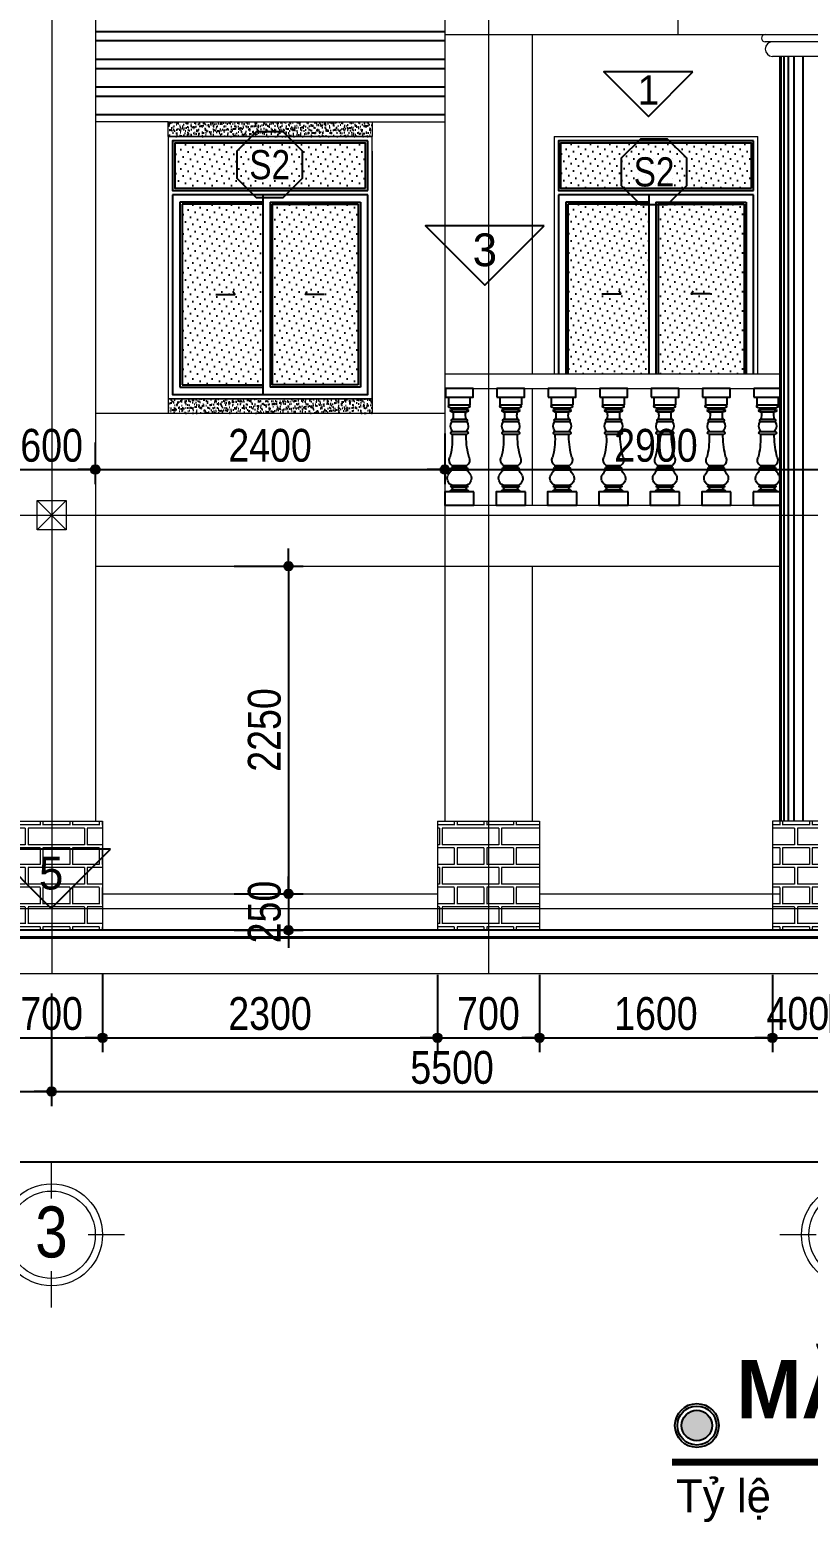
# Model space of a CAD drawing. Extents: x -79995 to 347433, y -157641 to 104789.
# Drawn here: x -4252 to 1093, y -33058 to -22812 of the extents above; entities that cross this region are included whole.
import ezdxf
from ezdxf.enums import TextEntityAlignment as Align

# ---------------------------------------------------------------- set-up
doc = ezdxf.new("R2010")
doc.units = 0
doc.linetypes.add('ACAD_ISO10W100', pattern=[18, 12, -3, 0, -3])
doc.layers.get('DEFPOINTS').update_dxf_attribs({"linetype": 'CONTINUOUS'})
for name, color, linetype in [('DIM', 1, 'CONTINUOUS'), ('DOOR', 20, 'CONTINUOUS'), ('HACTH', 8, 'CONTINUOUS'), ('HATCH', 8, 'CONTINUOUS'), ('KINH 1', 142, 'CONTINUOUS'), ('TAGS', 60, 'CONTINUOUS'), ('TEXT', 7, 'CONTINUOUS'), ('TUONG', 131, 'CONTINUOUS')]:
    doc.layers.add(name, color=color, linetype=linetype)
for name, color, linetype, lineweight in [('HACHT', 8, 'CONTINUOUS', 5), ('NET-THAY', 2, 'CONTINUOUS', 13), ('TEN TRUC', 3, 'CONTINUOUS', 18), ('TRUC', 24, 'CONTINUOUS', 0)]:
    doc.layers.add(name, color=color, linetype=linetype, lineweight=lineweight)
doc.styles.add('AVO', font='')
doc.styles.add('HEL-CONDENSE', font='')
doc.styles.add('SWISS-CONDENSE', font='')
doc.styles.add('VNI-HELVE-CONDENSEN', font='')
doc.styles.get('AVO').set_extended_font_data('VNI-Avo')
doc.styles.get('HEL-CONDENSE').set_extended_font_data('VNI-Helve-Condense')
doc.styles.get('SWISS-CONDENSE').set_extended_font_data('VNI-Swiss-Condense')
doc.styles.get('VNI-HELVE-CONDENSEN').set_extended_font_data('VNI-Helve-Condense')
doc.dimstyles.new('D100', dxfattribs={"dimtxt": 225, "dimasz": 1.2, "dimexe": 100, "dimexo": 0, "dimgap": 50, "dimtad": 1, "dimdec": 0, "dimzin": 13, "dimdsep": 46, "dimtxsty": 'HEL-CONDENSE', "dimblk": 'D50', "dimcen": 0, "dimclrd": 1, "dimclre": 1, "dimclrt": 7, "dimadec": 0, "dimazin": 0, "dimtfac": 1, "dimtdec": 0, "dimtmove": 0, "dimatfit": 3, "dimldrblk": 'D50', "dimfxl": 1, "dimtolj": 1, "dimtzin": 13, "dimarcsym": 0})
pattern_1 = [(180, (-175482.64, -528282.38), (-1e-14, -190.5), []), (180, (-175546.14, -528218.88), (-1e-14, -190.5), [])]
pattern_2 = [(37.5, (-1312078.223, -316844.446), (-1.2000235, 36.7059928), [0, -28.956, 0, -32.385, 0, -30.95625]), (7.5, (-1312078.223, -316844.446), (33.7142462, 53.7618825), [0, -15.621, 0, -26.0985, 0, -10.00125]), (327.5, (-1312101.654, -316844.446), (59.3244278, 0.10778885), [0, -9.525, 0, -34.29, 0, -44.7675]), (317.5, (-1312101.654, -316844.446), (57.266734, 16.7196992), [0, -4.7625, 0, -22.479, 0, -25.7175])]
pattern_3 = [(180, (-1312078.22, -317144.45), (-3e-14, -270.968), [387.35, -19.05]), (180, (-1312078.22, -317258.75), (-3e-14, -270.968), [387.35, -19.05]), (180, (-1312179.82, -317279.93), (-3e-14, -270.968), [184.15, -19.05]), (180, (-1312179.82, -317394.23), (-3e-14, -270.968), [184.15, -19.05]), (270, (-1312078.22, -317144.45), (406.4, -7e-14), [114.3, -156.6672]), (270, (-1312059.17, -317144.45), (406.4, -7e-14), [114.3, -156.6672]), (270, (-1312179.82, -317279.93), (203.2, -4e-14), [114.3, -156.6672]), (270, (-1312160.77, -317279.93), (203.2, -4e-14), [114.3, -156.6672])]

# ---------------------------------------------------------------- blocks, each defined once
blk = doc.blocks.new('D50')
at = {"layer": 'DIM'}
blk.add_hatch(color=256, dxfattribs=at).paths.add_polyline_path([(25, 0, 1), (-25, 0, 1)])
blk.add_line((25, 0), (100, 0), dxfattribs=at)
blk.add_circle((0, 0), 25, dxfattribs=at)
blk = doc.blocks.new('*D612')
at = {"layer": 'DEFPOINTS', "color": 0, "transparency": 16777216}
for p in [(-7102, -29428), (-4102, -29428), (-4102, -30101)]:
    blk.add_point(p, dxfattribs=at)
at = {"layer": 'DIM', "color": 1, "lineweight": -2, "transparency": 16777216}
for p, q in [((-7102, -29428), (-7102, -30201)), ((-4102, -29428), (-4102, -30201)), ((-7100, -30101), (-4103, -30101))]:
    blk.add_line(p, q, dxfattribs=at)
at = {"layer": 'DIM', "color": 1, "lineweight": -2, "transparency": 16777216, "xscale": 1.199999999999999, "yscale": 1.199999999999999, "zscale": 1.199999999999999, "rotation": 180}
blk.add_blockref('D50', (-7102, -30101), dxfattribs=at)
at = {"layer": 'DIM', "color": 1, "lineweight": -2, "transparency": 16777216, "xscale": 1.199999999999999, "yscale": 1.199999999999999, "zscale": 1.199999999999999}
blk.add_blockref('D50', (-4102, -30101), dxfattribs=at)
at = {"layer": 'DIM', "color": 7, "transparency": 16777216, "insert": (-5602, -29937), "char_height": 225, "attachment_point": 5, "style": 'HEL-CONDENSE'}
blk.add_mtext('\\A1;3000', dxfattribs=at)
blk = doc.blocks.new('*D613')
at = {"layer": 'DEFPOINTS', "color": 0, "transparency": 16777216}
for p in [(-4102, -29428), (1398, -29428), (1398, -30101)]:
    blk.add_point(p, dxfattribs=at)
at = {"layer": 'DIM', "color": 1, "lineweight": -2, "transparency": 16777216}
for p, q in [((-4102, -29428), (-4102, -30201)), ((1398, -29428), (1398, -30201)), ((-4100, -30101), (1397, -30101))]:
    blk.add_line(p, q, dxfattribs=at)
at = {"layer": 'DIM', "color": 1, "lineweight": -2, "transparency": 16777216, "xscale": 1.199999999999999, "yscale": 1.199999999999999, "zscale": 1.199999999999999, "rotation": 180}
blk.add_blockref('D50', (-4102, -30101), dxfattribs=at)
at = {"layer": 'DIM', "color": 1, "lineweight": -2, "transparency": 16777216, "xscale": 1.199999999999999, "yscale": 1.199999999999999, "zscale": 1.199999999999999}
blk.add_blockref('D50', (1398, -30101), dxfattribs=at)
at = {"layer": 'DIM', "color": 7, "transparency": 16777216, "insert": (-1352, -29937), "char_height": 225, "attachment_point": 5, "style": 'HEL-CONDENSE'}
blk.add_mtext('\\A1;5500', dxfattribs=at)
blk = doc.blocks.new('*D618')
at = {"layer": 'DEFPOINTS', "color": 0, "transparency": 16777216}
for p in [(-13102, -29428), (19898, -29428), (19898, -30585)]:
    blk.add_point(p, dxfattribs=at)
at = {"layer": 'DIM', "color": 1, "lineweight": -2, "transparency": 16777216}
for p, q in [((-13102, -29428), (-13102, -30685)), ((19898, -29428), (19898, -30685)), ((-13100, -30585), (19897, -30585))]:
    blk.add_line(p, q, dxfattribs=at)
at = {"layer": 'DIM', "color": 1, "lineweight": -2, "transparency": 16777216, "xscale": 1.199999999999999, "yscale": 1.199999999999999, "zscale": 1.199999999999999, "rotation": 180}
blk.add_blockref('D50', (-13102, -30585), dxfattribs=at)
at = {"layer": 'DIM', "color": 1, "lineweight": -2, "transparency": 16777216, "xscale": 1.199999999999999, "yscale": 1.199999999999999, "zscale": 1.199999999999999}
blk.add_blockref('D50', (19898, -30585), dxfattribs=at)
at = {"layer": 'DIM', "color": 7, "transparency": 16777216, "insert": (3398, -30420), "char_height": 225, "attachment_point": 5, "style": 'HEL-CONDENSE'}
blk.add_mtext('\\A1;33000', dxfattribs=at)
blk = doc.blocks.new('A$C206177D3')
at = {"layer": 'TEN TRUC', "ltscale": 1000}
for p, q in [((-37, 240), (-37, 490)), ((-287, -10), (-537, -10)), ((463, -10), (213, -10)), ((-37, -510), (-37, -260))]:
    blk.add_line(p, q, dxfattribs=at)
blk.add_circle((-37, -10), 350, dxfattribs=at)
at = {"layer": 'TEN TRUC', "color": 254, "ltscale": 1000}
blk.add_circle((-37, -10), 300, dxfattribs=at)
blk = doc.blocks.new('KH-CUADI')
at = {"layer": 'TAGS'}
blk.add_lwpolyline([(-124, 300), (-300, 124), (-300, -124), (-124, -300), (124, -300), (300, -124), (300, 124), (124, 300)], close=True, dxfattribs=at)
at = {"layer": 'TAGS', "style": 'VNI-HELVE-CONDENSEN'}
blk.add_attdef('D', text='', height=300, dxfattribs=at).set_placement((0, 0), align=Align.MIDDLE)
blk = doc.blocks.new('A$C5F62150E')
at = {"layer": 'KINH 1'}
h = blk.add_hatch(dxfattribs=at)
h.set_pattern_fill('DOTS', color=256, scale=750, angle=45, style=0)
h.set_pattern_definition([(45, (0, 0), (-16.5728, 49.71845), [0, -46.875])])
h.paths.add_polyline_path([(2529, 1072), (1219, 1072), (1219, 762), (2529, 762)])
h.paths.add_polyline_path([(1824, 652), (1269, 652), (1269, -588), (1824, -588)])
h.paths.add_polyline_path([(2479, 652), (1889, 652), (1889, -588), (2479, -588)])
at = {"layer": 'DOOR'}
for p, q in [((2544, 747), (2544, 1087)), ((2544, 717), (1204, 717)), ((1824, 667), (1254, 667)), ((1254, 667), (1254, -603)), ((1824, 717), (1824, -653)), ((1874, 667), (1874, -603)), ((1874, 667), (2494, 667)), ((2494, 667), (2494, -603)), ((1254, -603), (1824, -603)), ((2494, -603), (1874, -603))]:
    blk.add_line(p, q, dxfattribs=at)
at = {"layer": 'DOOR', "color": 8}
for p, q in [((1824, 652), (1269, 652)), ((1269, 652), (1269, -588)), ((1889, 652), (1889, -588)), ((1889, 652), (2479, 652)), ((2479, 652), (2479, -588)), ((1269, -588), (1824, -588)), ((2479, -588), (1889, -588))]:
    blk.add_line(p, q, dxfattribs=at)
at = {"layer": 'DOOR'}
for points in [[(2544, 1087), (1204, 1087), (1204, 747), (2544, 747)], [(1204, 717), (1204, -653), (2544, -653), (2544, 717)], [(1502, 32), (1632, 32), (1619, 53)], [(2246, 32), (2116, 32), (2129, 53)]]:
    blk.add_lwpolyline(points, dxfattribs=at)
at = {"layer": 'DOOR', "color": 8}
blk.add_lwpolyline([(2529, 762), (2529, 1072), (1219, 1072), (1219, 762), (2529, 762)], close=True, dxfattribs=at)
at = {"layer": 'NET-THAY'}
for p, q in [((1174, 1117), (2574, 1117)), ((2574, -683), (2574, 1117)), ((1174, -683), (2574, -683))]:
    blk.add_line(p, q, dxfattribs=at)
blk.add_lwpolyline([(1174, 1117), (1174, -683)], dxfattribs=at)
at = {"layer": 'TAGS', "linetype": 'Continuous'}
ref = blk.add_blockref('KH-CUADI', (1871, 924), dxfattribs=dict(at, xscale=0.75, yscale=0.75, zscale=0.75, rotation=180))
ref.add_attrib('D', 'S2', dxfattribs={"color": 7, "height": 200, "style": 'VNI-HELVE-CONDENSEN'}).set_placement((1871, 924), align=Align.MIDDLE)
blk = doc.blocks.new('A$C316E34DD')
at = {"layer": 'HATCH', "ltscale": 100}
for p, q in [((-1700, -1131), (-1700, -600)), ((-200, -600), (-200, -1131)), ((-1553, -1131), (-1700, -1131)), ((-326, -1321), (-1548, -1321)), ((-310, -1131), (-1545, -1131)), ((-366, -1442), (-1534, -1442)), ((-418, -1607), (-1405, -1607)), ((-200, -1131), (-310, -1131)), ((-445, -2268), (-1455, -2268)), ((-476, -2106), (-1424, -2106)), ((-1477, -3145), (-1477, -3145)), ((-1407, -3305), (-1407, -3145)), ((-456, -3145), (-456, -3305)), ((-423, -3145), (-423, -3145)), ((-423, -3145), (-423, -3145)), ((-1950, -7509), (-1950, -7100)), ((-1950, -7100), (50, -7100)), ((-1553, -7092), (-1553, -7065)), ((-1483, -6769), (-1506, -6769)), ((-1506, -6960), (-1483, -6960)), ((-407, -6769), (-1483, -6769)), ((-408, -6960), (-1483, -6960)), ((-1471, -6664), (-1471, -6629)), ((-419, -6629), (-1471, -6629)), ((-419, -6664), (-419, -6629)), ((-407, -6769), (-384, -6769)), ((-384, -6960), (-407, -6960)), ((-337, -7100), (-337, -7065)), ((50, -7100), (50, -8000))]:
    blk.add_line(p, q, dxfattribs=at)
at = {"layer": 'HATCH'}
for p, q in [((-477, -2942), (-1423, -2942)), ((-423, -3145), (-1477, -3145)), ((-1407, -3305), (-1407, -3305)), ((-411, -5584), (-1479, -5584)), ((-428, -5284), (-1462, -5284)), ((-428, -5422), (-1462, -5422))]:
    blk.add_line(p, q, dxfattribs=at)
at = {"layer": 'HATCH', "ltscale": 100}
for points in [[(0, -600), (-1900, -600), (-1900, 0), (0, 0)], [(-1950, -7100), (50, -7100), (50, -8000), (-1950, -8000)]]:
    blk.add_lwpolyline(points, close=True, dxfattribs=at)
for centre, radius, start, end in [((-1568, -1226), 96.1, 81.04063, 278.95937), ((-1443, -1504), 110, 145.74499, 290.55759), ((-1544, -1381), 61.1, 279.00745, 98.57104), ((-2166, -1828), 793, 339.46604, 16.15651), ((266, -1828), 793, 163.84349, 200.53396), ((-457, -1504), 110, 249.44241, 34.25501), ((-356, -1381), 61.1, 81.42896, 260.99255), ((-295, -1226), 96.1, 261.04063, 98.95937), ((-1011, -2588), 548, 144.26256, 219.8085), ((-1447, -3044), 105, 76.61742, 253.45106), ((-1397, -2195), 93.4, 106.5212, 231.38032), ((-878, -2585), 537, 318.27536, 36.14377), ((-453, -3044), 105, 286.54894, 103.38258), ((-503, -2195), 93.4, 308.61968, 73.4788), ((-7920, -3111), 6516, 345.58132, 358.29559), ((4019, -3512), 4480, 177.34976, 195.82371), ((-1216, -4924), 437, 154.15261, 235.68676), ((-684, -4924), 437, 304.31324, 25.84739), ((-1276, -6170), 499, 154.73284, 247.08631), ((-6002, -2837), 5292, 323.87103, 328.73129), ((-1388, -5511), 116, 129.86233, 218.70042), ((-1472, -5353), 69.6, 277.58369, 82.41631), ((-418, -5353), 69.6, 97.58369, 262.41631), ((-502, -5511), 116, 321.29958, 50.13767), ((-614, -6170), 499, 292.91369, 25.26716), ((4112, -2837), 5292, 211.26871, 216.12897), ((-1494, -7028), 69.2, 99.62604, 212.15859), ((-1455, -6728), 65.2, 103.49234, 219.78106), ((-1512, -6865), 99.6, 287.26116, 72.73884), ((-378, -6865), 99.6, 107.26116, 252.73884), ((-435, -6728), 65.2, 320.21894, 76.50766), ((-396, -7028), 69.2, 327.84141, 80.37396)]:
    blk.add_arc(centre, radius, start, end, dxfattribs=at)
blk = doc.blocks.new('*D634')
at = {"layer": 'DEFPOINTS', "color": 0, "linetype": 'Continuous', "transparency": 16777216}
for p in [(-4402, -25637), (-3802, -25645), (-3802, -25831)]:
    blk.add_point(p, dxfattribs=at)
at = {"layer": 'DIM', "color": 1, "linetype": 'Continuous', "lineweight": -2, "transparency": 16777216}
for p, q in [((-4402, -25637), (-4402, -25931)), ((-3802, -25645), (-3802, -25931)), ((-4400, -25831), (-3803, -25831))]:
    blk.add_line(p, q, dxfattribs=at)
at = {"layer": 'DIM', "color": 1, "linetype": 'Continuous', "lineweight": -2, "transparency": 16777216, "xscale": 1.199999999999999, "yscale": 1.199999999999999, "zscale": 1.199999999999999, "rotation": 180}
blk.add_blockref('D50', (-4402, -25831), dxfattribs=at)
at = {"layer": 'DIM', "color": 1, "linetype": 'Continuous', "lineweight": -2, "transparency": 16777216, "xscale": 1.199999999999999, "yscale": 1.199999999999999, "zscale": 1.199999999999999}
blk.add_blockref('D50', (-3802, -25831), dxfattribs=at)
at = {"layer": 'DIM', "color": 7, "linetype": 'Continuous', "transparency": 16777216, "insert": (-4102, -25666), "char_height": 225, "attachment_point": 5, "style": 'HEL-CONDENSE'}
blk.add_mtext('\\A1;600', dxfattribs=at)
blk = doc.blocks.new('*D635')
at = {"layer": 'DEFPOINTS', "color": 0, "linetype": 'Continuous', "transparency": 16777216}
for p in [(-1402, -25584), (-3802, -25645), (-1402, -25831)]:
    blk.add_point(p, dxfattribs=at)
at = {"layer": 'DIM', "color": 1, "linetype": 'Continuous', "lineweight": -2, "transparency": 16777216}
for p, q in [((-1402, -25584), (-1402, -25931)), ((-3802, -25645), (-3802, -25931)), ((-3800, -25831), (-1403, -25831))]:
    blk.add_line(p, q, dxfattribs=at)
at = {"layer": 'DIM', "color": 1, "linetype": 'Continuous', "lineweight": -2, "transparency": 16777216, "xscale": 1.199999999999999, "yscale": 1.199999999999999, "zscale": 1.199999999999999, "rotation": 180}
blk.add_blockref('D50', (-3802, -25831), dxfattribs=at)
at = {"layer": 'DIM', "color": 1, "linetype": 'Continuous', "lineweight": -2, "transparency": 16777216, "xscale": 1.199999999999999, "yscale": 1.199999999999999, "zscale": 1.199999999999999}
blk.add_blockref('D50', (-1402, -25831), dxfattribs=at)
at = {"layer": 'DIM', "color": 7, "linetype": 'Continuous', "transparency": 16777216, "insert": (-2602, -25666), "char_height": 225, "attachment_point": 5, "style": 'HEL-CONDENSE'}
blk.add_mtext('\\A1;2400', dxfattribs=at)
blk = doc.blocks.new('*D636')
at = {"layer": 'DEFPOINTS', "color": 0, "linetype": 'Continuous', "transparency": 16777216}
for p in [(-1402, -25584), (1498, -25831), (1498, -25908)]:
    blk.add_point(p, dxfattribs=at)
at = {"layer": 'DIM', "color": 1, "linetype": 'Continuous', "lineweight": -2, "transparency": 16777216}
for p, q in [((-1402, -25584), (-1402, -25931)), ((1498, -25908), (1498, -25731)), ((-1400, -25831), (1497, -25831))]:
    blk.add_line(p, q, dxfattribs=at)
at = {"layer": 'DIM', "color": 1, "linetype": 'Continuous', "lineweight": -2, "transparency": 16777216, "xscale": 1.199999999999999, "yscale": 1.199999999999999, "zscale": 1.199999999999999, "rotation": 180}
blk.add_blockref('D50', (-1402, -25831), dxfattribs=at)
at = {"layer": 'DIM', "color": 1, "linetype": 'Continuous', "lineweight": -2, "transparency": 16777216, "xscale": 1.199999999999999, "yscale": 1.199999999999999, "zscale": 1.199999999999999}
blk.add_blockref('D50', (1498, -25831), dxfattribs=at)
at = {"layer": 'DIM', "color": 7, "linetype": 'Continuous', "transparency": 16777216, "insert": (48, -25666), "char_height": 225, "attachment_point": 5, "style": 'HEL-CONDENSE'}
blk.add_mtext('\\A1;2900', dxfattribs=at)
blk = doc.blocks.new('*D700')
at = {"layer": 'DEFPOINTS', "color": 0, "linetype": 'Continuous', "transparency": 16777216}
for p in [(-4452, -29194), (-3752, -29294), (-3752, -29732)]:
    blk.add_point(p, dxfattribs=at)
at = {"layer": 'DIM', "color": 1, "linetype": 'Continuous', "lineweight": -2, "transparency": 16777216}
for p, q in [((-4452, -29194), (-4452, -29832)), ((-3752, -29294), (-3752, -29832)), ((-4450, -29732), (-3753, -29732))]:
    blk.add_line(p, q, dxfattribs=at)
at = {"layer": 'DIM', "color": 1, "linetype": 'Continuous', "lineweight": -2, "transparency": 16777216, "xscale": 1.199999999999999, "yscale": 1.199999999999999, "zscale": 1.199999999999999, "rotation": 180}
blk.add_blockref('D50', (-4452, -29732), dxfattribs=at)
at = {"layer": 'DIM', "color": 1, "linetype": 'Continuous', "lineweight": -2, "transparency": 16777216, "xscale": 1.199999999999999, "yscale": 1.199999999999999, "zscale": 1.199999999999999}
blk.add_blockref('D50', (-3752, -29732), dxfattribs=at)
at = {"layer": 'DIM', "color": 7, "linetype": 'Continuous', "transparency": 16777216, "insert": (-4102, -29567), "char_height": 225, "attachment_point": 5, "style": 'HEL-CONDENSE'}
blk.add_mtext('\\A1;700', dxfattribs=at)
blk = doc.blocks.new('*D701')
at = {"layer": 'DEFPOINTS', "color": 0, "linetype": 'Continuous', "transparency": 16777216}
for p in [(-3752, -29294), (-1452, -29300), (-1452, -29732)]:
    blk.add_point(p, dxfattribs=at)
at = {"layer": 'DIM', "color": 1, "linetype": 'Continuous', "lineweight": -2, "transparency": 16777216}
for p, q in [((-3752, -29294), (-3752, -29832)), ((-1452, -29300), (-1452, -29832)), ((-3750, -29732), (-1453, -29732))]:
    blk.add_line(p, q, dxfattribs=at)
at = {"layer": 'DIM', "color": 1, "linetype": 'Continuous', "lineweight": -2, "transparency": 16777216, "xscale": 1.199999999999999, "yscale": 1.199999999999999, "zscale": 1.199999999999999, "rotation": 180}
blk.add_blockref('D50', (-3752, -29732), dxfattribs=at)
at = {"layer": 'DIM', "color": 1, "linetype": 'Continuous', "lineweight": -2, "transparency": 16777216, "xscale": 1.199999999999999, "yscale": 1.199999999999999, "zscale": 1.199999999999999}
blk.add_blockref('D50', (-1452, -29732), dxfattribs=at)
at = {"layer": 'DIM', "color": 7, "linetype": 'Continuous', "transparency": 16777216, "insert": (-2602, -29567), "char_height": 225, "attachment_point": 5, "style": 'HEL-CONDENSE'}
blk.add_mtext('\\A1;2300', dxfattribs=at)
blk = doc.blocks.new('*D702')
at = {"layer": 'DEFPOINTS', "color": 0, "linetype": 'Continuous', "transparency": 16777216}
for p in [(-1452, -29300), (-752, -29300), (-752, -29732)]:
    blk.add_point(p, dxfattribs=at)
at = {"layer": 'DIM', "color": 1, "linetype": 'Continuous', "lineweight": -2, "transparency": 16777216}
for p, q in [((-1452, -29300), (-1452, -29832)), ((-752, -29300), (-752, -29832)), ((-1450, -29732), (-753, -29732))]:
    blk.add_line(p, q, dxfattribs=at)
at = {"layer": 'DIM', "color": 1, "linetype": 'Continuous', "lineweight": -2, "transparency": 16777216, "xscale": 1.199999999999999, "yscale": 1.199999999999999, "zscale": 1.199999999999999, "rotation": 180}
blk.add_blockref('D50', (-1452, -29732), dxfattribs=at)
at = {"layer": 'DIM', "color": 1, "linetype": 'Continuous', "lineweight": -2, "transparency": 16777216, "xscale": 1.199999999999999, "yscale": 1.199999999999999, "zscale": 1.199999999999999}
blk.add_blockref('D50', (-752, -29732), dxfattribs=at)
at = {"layer": 'DIM', "color": 7, "linetype": 'Continuous', "transparency": 16777216, "insert": (-1102, -29567), "char_height": 225, "attachment_point": 5, "style": 'HEL-CONDENSE'}
blk.add_mtext('\\A1;700', dxfattribs=at)
blk = doc.blocks.new('*D703')
at = {"layer": 'DEFPOINTS', "color": 0, "linetype": 'Continuous', "transparency": 16777216}
for p in [(-752, -29300), (848, -29300), (848, -29732)]:
    blk.add_point(p, dxfattribs=at)
at = {"layer": 'DIM', "color": 1, "linetype": 'Continuous', "lineweight": -2, "transparency": 16777216}
for p, q in [((-752, -29300), (-752, -29832)), ((848, -29300), (848, -29832)), ((-750, -29732), (847, -29732))]:
    blk.add_line(p, q, dxfattribs=at)
at = {"layer": 'DIM', "color": 1, "linetype": 'Continuous', "lineweight": -2, "transparency": 16777216, "xscale": 1.199999999999999, "yscale": 1.199999999999999, "zscale": 1.199999999999999, "rotation": 180}
blk.add_blockref('D50', (-752, -29732), dxfattribs=at)
at = {"layer": 'DIM', "color": 1, "linetype": 'Continuous', "lineweight": -2, "transparency": 16777216, "xscale": 1.199999999999999, "yscale": 1.199999999999999, "zscale": 1.199999999999999}
blk.add_blockref('D50', (848, -29732), dxfattribs=at)
at = {"layer": 'DIM', "color": 7, "linetype": 'Continuous', "transparency": 16777216, "insert": (48, -29567), "char_height": 225, "attachment_point": 5, "style": 'HEL-CONDENSE'}
blk.add_mtext('\\A1;1600', dxfattribs=at)
blk = doc.blocks.new('*D704')
at = {"layer": 'DEFPOINTS', "color": 0, "linetype": 'Continuous', "transparency": 16777216}
for p in [(848, -29300), (1248, -29304), (1248, -29732)]:
    blk.add_point(p, dxfattribs=at)
at = {"layer": 'DIM', "color": 1, "linetype": 'Continuous', "lineweight": -2, "transparency": 16777216}
for p, q in [((848, -29300), (848, -29832)), ((1248, -29304), (1248, -29832)), ((850, -29732), (1247, -29732))]:
    blk.add_line(p, q, dxfattribs=at)
at = {"layer": 'DIM', "color": 1, "linetype": 'Continuous', "lineweight": -2, "transparency": 16777216, "xscale": 1.199999999999999, "yscale": 1.199999999999999, "zscale": 1.199999999999999, "rotation": 180}
blk.add_blockref('D50', (848, -29732), dxfattribs=at)
at = {"layer": 'DIM', "color": 1, "linetype": 'Continuous', "lineweight": -2, "transparency": 16777216, "xscale": 1.199999999999999, "yscale": 1.199999999999999, "zscale": 1.199999999999999}
blk.add_blockref('D50', (1248, -29732), dxfattribs=at)
at = {"layer": 'DIM', "color": 7, "linetype": 'Continuous', "transparency": 16777216, "insert": (1023, -29567), "char_height": 225, "attachment_point": 5, "style": 'HEL-CONDENSE'}
blk.add_mtext('\\A1;400', dxfattribs=at)
blk = doc.blocks.new('*D735')
at = {"layer": 'DEFPOINTS', "color": 0, "linetype": 'Continuous', "transparency": 16777216}
for p in [(-2848, -26494), (-2848, -28744), (-2475, -28744)]:
    blk.add_point(p, dxfattribs=at)
at = {"layer": 'DIM', "color": 1, "linetype": 'Continuous', "lineweight": -2, "transparency": 16777216}
for p, q in [((-2848, -26494), (-2375, -26494)), ((-2475, -26495), (-2475, -28743)), ((-2848, -28744), (-2375, -28744))]:
    blk.add_line(p, q, dxfattribs=at)
at = {"layer": 'DIM', "color": 1, "linetype": 'Continuous', "lineweight": -2, "transparency": 16777216, "xscale": 1.199999999999999, "yscale": 1.199999999999999, "zscale": 1.199999999999999}
for p, rotation in [((-2475, -26494), 90), ((-2475, -28744), 270)]:
    blk.add_blockref('D50', p, dxfattribs=dict(at, rotation=rotation))
at = {"layer": 'DIM', "color": 7, "linetype": 'Continuous', "transparency": 16777216, "insert": (-2640, -27619), "char_height": 225, "attachment_point": 5, "rotation": 90, "style": 'HEL-CONDENSE'}
blk.add_mtext('\\A1;2250', dxfattribs=at)
blk = doc.blocks.new('*D736')
at = {"layer": 'DEFPOINTS', "color": 0, "linetype": 'Continuous', "transparency": 16777216}
for p in [(-2848, -28744), (-2848, -28994), (-2475, -28994)]:
    blk.add_point(p, dxfattribs=at)
at = {"layer": 'DIM', "color": 1, "linetype": 'Continuous', "lineweight": -2, "transparency": 16777216}
for p, q in [((-2848, -28744), (-2375, -28744)), ((-2475, -28745), (-2475, -28993)), ((-2848, -28994), (-2375, -28994))]:
    blk.add_line(p, q, dxfattribs=at)
at = {"layer": 'DIM', "color": 1, "linetype": 'Continuous', "lineweight": -2, "transparency": 16777216, "xscale": 1.199999999999999, "yscale": 1.199999999999999, "zscale": 1.199999999999999}
for p, rotation in [((-2475, -28744), 90), ((-2475, -28994), 270)]:
    blk.add_blockref('D50', p, dxfattribs=dict(at, rotation=rotation))
at = {"layer": 'DIM', "color": 7, "linetype": 'Continuous', "transparency": 16777216, "insert": (-2640, -28869), "char_height": 225, "attachment_point": 5, "rotation": 90, "style": 'HEL-CONDENSE'}
blk.add_mtext('\\A1;250', dxfattribs=at)
blk = doc.blocks.new('TUONG-NAM')
at = {"layer": 'TAGS'}
blk.add_lwpolyline([(-453, -453), (453, -453), (0, 0)], close=True, dxfattribs=at)
at = {"layer": 'TAGS', "linetype": 'Continuous', "style": 'AVO'}
blk.add_attdef('KH-TUONG', text='', height=250, dxfattribs=at).set_placement((0, -269), align=Align.MIDDLE_CENTER)

msp = doc.modelspace()

# ---------------------------------------------------------------- hatches: boundary and pattern name
at = {"layer": 'DIM', "linetype": 'ByBlock'}
msp.add_hatch(color=1, dxfattribs=at).paths.add_polyline_path([(433.641, -32394.586, 1), (224.601, -32394.586, 1)])
at = {"layer": 'HACHT'}
h = msp.add_hatch(dxfattribs=at)
h.set_pattern_fill('AR-BRELM', color=256, scale=2, angle=180, style=0)
h.set_pattern_definition(pattern_3)
h.paths.add_polyline_path([(-4451.548, -28244.245), (-4451.548, -28994.245), (-3751.548, -28994.245), (-3751.548, -28244.245)])
h = msp.add_hatch(dxfattribs=at)
h.set_pattern_fill('AR-BRELM', color=256, scale=2, angle=180, style=0)
h.set_pattern_definition(pattern_3)
h.paths.add_polyline_path([(-1451.548, -28244.245), (-1451.548, -28994.245), (-751.548, -28994.245), (-751.548, -28244.245)])
h = msp.add_hatch(dxfattribs=at)
h.set_pattern_fill('AR-BRELM', color=256, scale=2, angle=180, style=0)
h.set_pattern_definition(pattern_3)
h.paths.add_polyline_path([(1098.452, -28244.245), (1248.452, -28244.245), (1248.452, -28844.245), (1098.452, -28844.245)])
h.paths.add_polyline_path([(1098.452, -28844.245), (1248.452, -28844.245), (1248.452, -28994.245), (1098.452, -28994.245)])
h.paths.add_polyline_path([(848.452, -28244.245), (848.452, -28844.245), (1098.452, -28844.245), (1098.452, -28244.245)])
h.paths.add_polyline_path([(848.452, -28844.245), (848.452, -28994.245), (1098.452, -28994.245), (1098.452, -28844.245)])
at = {"layer": 'HACTH'}
h = msp.add_hatch(dxfattribs=at)
h.set_pattern_fill('ANSI32', color=256, scale=20, angle=135, style=0)
h.set_pattern_definition(pattern_1)
h.paths.add_polyline_path([(-10351.548, -21844.245), (-12701.548, -21844.245), (-12701.548, -22544.245), (-11951.548, -22544.245), (-11951.548, -22419.245, 0.414213562), (-11901.548, -22369.245), (-11101.548, -22369.245, 0.414213562), (-11051.548, -22419.245), (-11051.548, -22544.245), (-10351.548, -22544.245)])
h.paths.add_polyline_path([(-7401.548, -21844.245), (-9751.548, -21844.245), (-9751.548, -22544.245), (-9051.548, -22544.245), (-9051.548, -22419.245, 0.414213562), (-9001.548, -22369.245), (-8201.548, -22369.245, 0.414213562), (-8151.548, -22419.245), (-8151.548, -22544.245), (-7401.548, -22544.245)])
h.paths.add_polyline_path([(-4401.548, -21844.245), (-6801.548, -21844.245), (-6801.548, -22544.245), (-6051.548, -22544.245), (-6051.548, -22419.245, 0.414213562), (-6001.548, -22369.245), (-5201.548, -22369.245, 0.414213562), (-5151.548, -22419.245), (-5151.548, -22544.245), (-4401.548, -22544.245)])
h.paths.add_polyline_path([(1097.129, -22359.642), (5770.555, -22359.642), (5770.555, -22813.762), (1097.129, -22813.762)], flags=9)
edge = h.paths.add_edge_path()
edge.add_line((-12701.548, -23444.245), (-10351.548, -23444.245))
edge.add_line((-10351.548, -23444.245), (-10351.548, -22544.245))
edge.add_line((-10351.548, -22544.245), (-11051.548, -22544.245))
edge.add_line((-11051.548, -22544.245), (-11051.548, -22669.245))
edge.add_arc((-11051.548, -22719.245), 50, 90, 180)
edge.add_line((-11101.548, -22719.245), (-11901.548, -22719.245))
edge.add_arc((-11951.548, -22719.245), 50, 0, 90)
edge.add_line((-11951.548, -22669.245), (-11951.548, -22544.245))
edge.add_line((-11951.548, -22544.245), (-12701.548, -22544.245))
edge.add_line((-12701.548, -22544.245), (-12701.548, -23444.245))
edge = h.paths.add_edge_path()
edge.add_line((-9751.548, -23444.245), (-7401.548, -23444.245))
edge.add_line((-7401.548, -23444.245), (-7401.548, -22544.245))
edge.add_line((-7401.548, -22544.245), (-8151.548, -22544.245))
edge.add_line((-8151.548, -22544.245), (-8151.548, -22669.245))
edge.add_arc((-8151.548, -22719.245), 50, 90, 180)
edge.add_line((-8201.548, -22719.245), (-9001.548, -22719.245))
edge.add_arc((-9051.548, -22719.245), 50, 0, 90)
edge.add_line((-9051.548, -22669.245), (-9051.548, -22544.245))
edge.add_line((-9051.548, -22544.245), (-9751.548, -22544.245))
edge.add_line((-9751.548, -22544.245), (-9751.548, -23444.245))
edge = h.paths.add_edge_path()
edge.add_line((-6801.548, -23444.245), (-4401.548, -23444.245))
edge.add_line((-4401.548, -23444.245), (-4401.548, -22544.245))
edge.add_line((-4401.548, -22544.245), (-5151.548, -22544.245))
edge.add_line((-5151.548, -22544.245), (-5151.548, -22669.245))
edge.add_arc((-5151.548, -22719.245), 50, 90, 180)
edge.add_line((-5201.548, -22719.245), (-6001.548, -22719.245))
edge.add_arc((-6051.548, -22719.245), 50, 0, 90)
edge.add_line((-6051.548, -22669.245), (-6051.548, -22544.245))
edge.add_line((-6051.548, -22544.245), (-6801.548, -22544.245))
edge.add_line((-6801.548, -22544.245), (-6801.548, -23444.245))
h = msp.add_hatch(dxfattribs=at)
h.set_pattern_fill('ANSI32', color=256, scale=20, angle=135, style=0)
h.set_pattern_definition(pattern_1)
h.paths.add_polyline_path([(-1401.548, -22144.245), (-1401.548, -21844.245), (-3801.548, -21844.245), (-3801.548, -22544.245), (-3051.548, -22544.245), (-3051.548, -22419.245, 0.414213562), (-3001.548, -22369.245), (-2201.548, -22369.245, 0.414213562), (-2151.548, -22419.245), (-2151.548, -22544.245), (-1401.548, -22544.245)])
edge = h.paths.add_edge_path()
edge.add_line((-3801.548, -23444.245), (-1401.548, -23444.245))
edge.add_line((-1401.548, -23444.245), (-1401.548, -22544.245))
edge.add_line((-1401.548, -22544.245), (-2151.548, -22544.245))
edge.add_line((-2151.548, -22544.245), (-2151.548, -22669.245))
edge.add_arc((-2151.548, -22719.245), 50, 90, 180)
edge.add_line((-2201.548, -22719.245), (-3001.548, -22719.245))
edge.add_arc((-3051.548, -22719.245), 50, 0, 90)
edge.add_line((-3051.548, -22669.245), (-3051.548, -22544.245))
edge.add_line((-3051.548, -22544.245), (-3801.548, -22544.245))
edge.add_line((-3801.548, -22544.245), (-3801.548, -23444.245))
at = {"layer": 'HATCH'}
h = msp.add_hatch(dxfattribs=at)
h.set_pattern_fill('AR-SAND', color=256, scale=0.75, style=0)
h.set_pattern_definition(pattern_2)
h.paths.add_polyline_path([(-3301.548, -23444.245), (-1901.548, -23444.245), (-1901.548, -23544.245), (-3301.548, -23544.245)])
h = msp.add_hatch(dxfattribs=at)
h.set_pattern_fill('AR-SAND', color=256, scale=0.75, style=0)
h.set_pattern_definition(pattern_2)
h.paths.add_polyline_path([(-1901.548, -25344.245), (-3301.548, -25344.245), (-3301.548, -25444.245), (-1901.548, -25444.245)])
at = {"layer": 'KINH 1'}
h = msp.add_hatch(dxfattribs=at)
h.set_pattern_fill('DOTS', color=256, scale=750, angle=45, style=0)
h.set_pattern_definition([(45, (-1063083.746, 273487.26), (-16.5728152, 49.7184456), [0, -46.875])])
h.paths.add_polyline_path([(653.452, -24009.245), (63.452, -24009.245), (63.452, -25174.245), (653.452, -25174.245)])
h.paths.add_polyline_path([(-1.548, -24009.245), (-556.548, -24009.245), (-556.548, -25174.245), (-1.548, -25174.245)])
h.paths.add_polyline_path([(703.452, -23589.245), (-606.548, -23589.245), (-606.548, -23899.245), (703.452, -23899.245)])

# ---------------------------------------------------------------- linework, layer by layer
at = {"layer": 'DOOR'}
for p, q in [((718.452, -23914.245), (718.452, -23574.245)), ((718.452, -23944.245), (-621.548, -23944.245)), ((-1.548, -23944.245), (-1.548, -25174.245)), ((-1.548, -23994.245), (-571.548, -23994.245)), ((-571.548, -23994.245), (-571.548, -25174.245)), ((48.452, -23994.245), (48.452, -25174.245)), ((48.452, -23994.245), (668.452, -23994.245)), ((668.452, -23994.245), (668.452, -25174.245))]:
    msp.add_line(p, q, dxfattribs=at)
at = {"layer": 'DOOR', "color": 8}
for p, q in [((-1.548, -24009.245), (-556.548, -24009.245)), ((-556.548, -24009.245), (-556.548, -25174.245)), ((63.452, -24009.245), (63.452, -25174.245)), ((63.452, -24009.245), (653.452, -24009.245)), ((653.452, -24009.245), (653.452, -25174.245))]:
    msp.add_line(p, q, dxfattribs=at)
at = {"layer": 'DOOR'}
for points in [[(718.452, -23574.245), (-621.548, -23574.245), (-621.548, -23914.245), (718.452, -23914.245)], [(-621.548, -23944.245), (-621.548, -25174.245)], [(718.452, -25174.245), (718.452, -23944.245)], [(-323.862, -24623.876), (-193.467, -24623.876), (-206.757, -24603.149)], [(420.767, -24623.876), (290.371, -24623.876), (303.661, -24603.149)]]:
    msp.add_lwpolyline(points, dxfattribs=at)
at = {"layer": 'DOOR', "color": 8}
msp.add_lwpolyline([(703.452, -23899.245), (703.452, -23589.245), (-606.548, -23589.245), (-606.548, -23899.245), (703.452, -23899.245)], close=True, dxfattribs=at)
at = {"layer": 'HATCH'}
for p, q in [((908.452, -28244.245), (908.452, -22994.245)), ((928.452, -28244.245), (928.452, -22994.245)), ((958.452, -28244.245), (958.452, -22994.245)), ((998.452, -28244.245), (998.452, -22994.245)), ((1058.452, -28244.245), (1058.452, -22994.245)), ((762.481, -25588.768), (867.857, -25588.768)), ((767.909, -25568.464), (862.43, -25568.464)), ((860.857, -25604.706), (860.857, -25604.706)), ((762.925, -25802.671), (866.414, -25802.671)), ((762.925, -25816.465), (866.414, -25816.465)), ((761.308, -25832.602), (868.03, -25832.602))]:
    msp.add_line(p, q, dxfattribs=at)
at = {"layer": 'HATCH', "ltscale": 100}
for p, q in [((898.452, -25274.245), (720.17, -25274.245)), ((720.17, -25274.245), (720.17, -25334.245)), ((720.17, -25334.245), (898.452, -25334.245)), ((740.169, -25334.245), (740.169, -25387.362)), ((740.169, -25387.362), (751.12, -25387.362)), ((751.12, -25387.362), (874.709, -25387.362)), ((752.814, -25406.32), (875.015, -25406.32)), ((875.48, -25387.362), (890.169, -25387.362)), ((890.169, -25387.362), (890.169, -25334.245)), ((756.726, -25418.413), (873.613, -25418.413)), ((761.965, -25434.936), (860.633, -25434.936)), ((764.624, -25501.08), (865.714, -25501.08)), ((767.799, -25484.824), (862.54, -25484.824)), ((762.481, -25588.768), (762.481, -25588.768)), ((762.481, -25588.768), (762.481, -25588.768)), ((765.743, -25588.768), (765.743, -25604.706)), ((860.857, -25604.706), (860.857, -25588.768)), ((867.857, -25588.768), (867.857, -25588.768)), ((715.169, -25984.243), (715.169, -26074.245)), ((898.452, -25984.243), (715.169, -25984.243)), ((715.169, -25984.243), (715.169, -26074.245)), ((898.452, -25984.243), (715.169, -25984.243)), ((753.907, -25984.243), (753.907, -25980.715)), ((760.88, -25951.189), (758.611, -25951.189)), ((758.611, -25970.204), (760.88, -25970.204)), ((760.88, -25951.189), (868.458, -25951.189)), ((760.926, -25970.204), (868.458, -25970.204)), ((762.1, -25940.678), (762.1, -25937.174)), ((762.1, -25937.174), (867.239, -25937.174)), ((867.239, -25940.678), (867.239, -25937.174)), ((868.458, -25951.189), (870.728, -25951.189)), ((870.728, -25970.204), (868.458, -25970.204)), ((875.431, -25983.47), (875.431, -25980.715)), ((715.169, -26074.245), (898.452, -26074.245))]:
    msp.add_line(p, q, dxfattribs=at)
at = {"layer": 'HATCH', "ltscale": 100, "extrusion": (0, 0, -1)}
for centre, major_axis, start_param, end_param in [((749.625, -25396.85), (6.792, 6.792), 2.199824001, 5.654157633), ((755.77, -25412.379), (4.32, 4.32), -0.934990985, 2.198984868), ((874.569, -25412.379), (-4.32, 4.32), 4.084200439, 7.218176292), ((876.975, -25396.85), (-6.792, 6.792), 0.629027674, 4.083361306), ((807.971, -25532.739), (37.956, 37.956), 3.198758402, 4.557818614), ((765.835, -25424.617), (-7.793, 7.793), 3.568193208, 6.095649817), ((770.455, -25493.781), (-6.606, 6.606), 4.601031338, 6.780234133), ((693.527, -25457.005), (56.081, 56.081), 0.503413844, 1.143783302), ((936.811, -25457.005), (-56.081, 56.081), 5.139402005, 5.779771463), ((864.503, -25424.617), (7.793, 7.793), 0.18753549, 2.714992099), ((859.883, -25493.781), (-6.606, 6.606), 1.073747501, 3.252950296), ((821.242, -25533.08), (-38.741, 38.741), 1.732458449, 3.050983807), ((318.233, -25625.421), (316.776, 316.776), 0.739142738, 1.061573942), ((765.476, -25578.691), (7.433, 7.433), 2.645027961, 5.731357198), ((1512.169, -25585.326), (-108.921, 642.432), 4.628682772, 4.850588627), ((864.863, -25578.691), (7.433, 7.433), -1.018968218, 2.067361019), ((788.535, -25766.611), (-30.87, 30.87), 4.525869762, 5.948909143), ((770.351, -25825.358), (-8.193, 8.193), 4.822337439, 6.372854608), ((762.006, -25809.568), (-4.92, 4.92), 0.917758453, 3.794630528), ((867.332, -25809.568), (4.92, 4.92), 2.488554779, 5.365426855), ((841.803, -25766.611), (30.87, 30.87), 0.334276164, 1.757315546), ((858.988, -25825.358), (8.193, 8.193), -0.089669301, 1.460847868), ((781.521, -25891.228), (35.272, 35.272), 2.756113787, 4.367985869), ((309.012, -25557.94), (-374.173, 374.173), 2.901936352, 2.986763908), ((847.817, -25891.228), (-35.272, 35.272), 1.915199439, 3.52707152), ((1320.326, -25557.94), (374.173, 374.173), 3.296421399, 3.381248956), ((759.768, -25977.03), (-4.896, 4.896), 4.936513794, 6.900577437), ((763.621, -25947.017), (-4.61, 4.61), 4.803476709, 6.833097647), ((757.926, -25960.696), (7.04, 7.04), -0.484134159, 2.054930486), ((871.413, -25960.696), (-7.04, 7.04), 4.228254821, 6.767319466), ((865.718, -25947.017), (4.61, 4.61), -0.54991234, 1.479708598), ((869.57, -25977.03), (4.896, 4.896), -0.61739213, 1.346671513)]:
    msp.add_ellipse(centre, major_axis=major_axis, ratio=1, start_param=start_param, end_param=end_param, dxfattribs=at)
at = {"layer": 'NET-THAY'}
for p, q in [((198.452, -22324.245), (198.452, -22844.245)), ((898.452, -28244.245), (898.452, -22994.245)), ((-3301.548, -23444.245), (-3801.548, -23444.245)), ((-1901.548, -23444.245), (-1401.548, -23444.245)), ((-651.548, -23544.245), (748.447, -23544.245)), ((748.452, -25174.245), (748.452, -23544.245)), ((-1401.548, -25174.245), (898.452, -25174.245)), ((-1401.548, -25274.245), (898.452, -25274.245)), ((-1401.548, -26074.245), (898.452, -26074.245)), ((848.452, -28244.245), (848.452, -28994.245)), ((-3751.548, -28744.245), (-1451.548, -28744.245)), ((-751.548, -28744.245), (898.452, -28744.245))]:
    msp.add_line(p, q, dxfattribs=at)
for points in [[(-3801.548, -18944.245), (-3801.548, -28244.245)], [(-1401.548, -18944.245), (-1401.548, -28244.245)], [(-1401.548, -22844.245), (8198.452, -22844.245)], [(-801.548, -22844.245), (-801.548, -25174.245)], [(1398.452, -22894.245), (798.452, -22894.245)], [(1348.452, -22994.245), (848.452, -22994.245)], [(-1901.553, -23544.245), (-3301.553, -23544.245)], [(-651.548, -23544.245), (-651.548, -25174.245)], [(-3301.548, -23644.245), (-3301.548, -25444.245)], [(-1901.548, -23644.245), (-1901.548, -25444.245)], [(-801.548, -25274.245), (-801.548, -26074.245)], [(-1901.548, -25344.245), (-3301.548, -25344.245)], [(-3801.548, -25444.245), (-1401.548, -25444.245)], [(-4201.548, -26044.245), (-4001.548, -26044.245), (-4001.548, -26244.245), (-4201.548, -26244.245), (-4201.548, -26044.245)], [(-4001.548, -26044.245), (-4201.548, -26244.245)], [(-4201.548, -26044.245), (-4001.548, -26244.245)], [(-3801.548, -26494.245), (-1401.548, -26494.245)], [(-1401.548, -26494.245), (898.452, -26494.245)], [(-801.548, -26494.245), (-801.548, -28244.245)], [(897.112, -26494.245), (897.112, -26644.245)], [(-4451.548, -28244.245), (-3751.548, -28244.245)], [(-3751.548, -28244.245), (-3751.548, -28994.245)], [(-1451.548, -28244.245), (-1451.548, -28994.245)], [(-1451.548, -28244.245), (-751.548, -28244.245)], [(-751.548, -28244.245), (-751.548, -28994.245)], [(1248.452, -28244.245), (848.452, -28244.245)], [(-14201.548, -28994.245), (1398.452, -28994.245)]]:
    msp.add_lwpolyline(points, dxfattribs=at)
msp.add_lwpolyline([(-3301.548, -23444.245), (-1901.548, -23444.245), (-1901.548, -23544.245), (-3301.548, -23544.245)], close=True, dxfattribs=at)
for centre, radius in [((798.452, -22869.245), 25), ((848.452, -22944.245), 50)]:
    msp.add_arc(centre, radius, 90, 270, dxfattribs=at)
at = {"layer": 'TEXT', "color": 7, "linetype": 'ByBlock', "const_width": 48.75}
msp.add_lwpolyline([(6178.514, -32646.353), (1343.336, -32646.353), (6178.514, -32646.353), (159.133, -32646.353)], dxfattribs=at)
at = {"layer": 'TEXT', "color": 7, "linetype": 'ByBlock'}
for radius in [150.491, 133.77, 104.52]:
    msp.add_circle((329.121, -32394.586), radius, dxfattribs=at)
at = {"layer": 'TRUC', "linetype": 'ACAD_ISO10W100', "ltscale": 0.2}
msp.add_lwpolyline([(-14631.329, -14931.59), (21295.344, -14931.59), (21295.344, -29294.245), (-14631.329, -29294.245)], close=True, dxfattribs=at)
for points in [[(-4101.548, -14931.59), (-4101.548, -29294.245)], [(-1101.548, -14931.59), (-1101.548, -29294.245)], [(-14631.329, -26144.245), (19998.452, -26144.245)], [(-14631.329, -26144.245), (21295.344, -26144.245)], [(-14631.329, -28844.245), (21295.344, -28844.245)]]:
    msp.add_lwpolyline(points, dxfattribs=at)
at = {"layer": 'TUONG'}
msp.add_lwpolyline([(21195.344, -28994.245), (-14631.329, -28994.245)], dxfattribs=at)
at = {"layer": 'TUONG', "const_width": 20}
msp.add_lwpolyline([(21295.344, -29044.245), (-14631.329, -29044.245)], dxfattribs=at)

# ---------------------------------------------------------------- block references
at = {"layer": 'DOOR'}
msp.add_blockref('A$C5F62150E', (-4475.443, -24661.473), dxfattribs=at)
at = {"layer": 'HATCH', "xscale": -0.1000000000931323, "yscale": 0.09999999997671694, "zscale": 0.1}
for p in [(-1396.547, -25274.245), (-1043.761, -25274.245), (-690.975, -25274.245), (-338.189, -25274.245), (14.597, -25274.245), (367.384, -25274.245)]:
    msp.add_blockref('A$C316E34DD', p, dxfattribs=at)
at = {"layer": 'TAGS', "linetype": 'Continuous'}
ref = msp.add_blockref('TUONG-NAM', (-3.18, -23406.507), dxfattribs=dict(at, xscale=0.6749999998137355, yscale=0.6750000000174623, zscale=0.675, rotation=180))
ref.add_attrib('KH-TUONG', '1', dxfattribs={"color": 7, "linetype": 'Continuous', "height": 200, "style": 'AVO'}).set_placement((-3.514, -23224.742), align=Align.MIDDLE_CENTER)
ref = msp.add_blockref('KH-CUADI', (35.187, -23786.867), dxfattribs=dict(at, xscale=0.75, yscale=0.75, zscale=0.75, rotation=180))
ref.add_attrib('D', 'S2', dxfattribs={"color": 7, "height": 200, "style": 'VNI-HELVE-CONDENSEN'}).set_placement((35.187, -23786.867), align=Align.MIDDLE)
ref = msp.add_blockref('TUONG-NAM', (-1126.486, -24564.43), dxfattribs=dict(at, xscale=0.8999999999068677, yscale=0.9000000000232831, zscale=0.9, rotation=180))
ref.add_attrib('KH-TUONG', '3', dxfattribs={"color": 7, "linetype": 'Continuous', "height": 225, "style": 'AVO'}).set_placement((-1126.931, -24322.076), align=Align.MIDDLE_CENTER)
ref = msp.add_blockref('TUONG-NAM', (-4104.659, -28843.997), dxfattribs=dict(at, xscale=0.8999999999068677, yscale=0.9000000000232831, zscale=0.9, rotation=180))
ref.add_attrib('KH-TUONG', '5', dxfattribs={"color": 7, "linetype": 'Continuous', "height": 225, "style": 'AVO'}).set_placement((-4105.104, -28601.643), align=Align.MIDDLE_CENTER)
at = {"layer": 'TAGS', "ltscale": 1000}
ref = msp.add_blockref('A$C206177D3', (-4064.926, -31074.92), dxfattribs=at)
ref.add_attrib('A', '3', dxfattribs={"color": 7, "ltscale": 1000, "height": 350, "style": 'VNI-HELVE-CONDENSEN'}).set_placement((-4103.23, -31240.558), align=Align.CENTER)
ref = msp.add_blockref('A$C206177D3', (1435.074, -31074.92), dxfattribs=at)
ref.add_attrib('A', '4', dxfattribs={"color": 7, "ltscale": 1000, "height": 350, "style": 'VNI-HELVE-CONDENSEN'}).set_placement((1396.77, -31240.558), align=Align.CENTER)

# ---------------------------------------------------------------- texts
at = {"layer": 'TEXT', "color": 7, "insert": (601.551, -31945.754), "char_height": 400, "attachment_point": 1, "style": 'SWISS-CONDENSE'}
msp.add_mtext('{\\fVNI-Avo|b1|i0|c0|p2;MAËT ÑÖÙNG TRUÏC 1-8}', dxfattribs=at)
at = {"layer": 'TEXT', "color": 7, "linetype": 'ByBlock', "insert": (186.153, -32765.22), "char_height": 225, "attachment_point": 1, "style": 'SWISS-CONDENSE'}
msp.add_mtext('{\\fVNI-Avo|b0|i0|c0|p2;Tyû leä}', dxfattribs=at)

# ---------------------------------------------------------------- dimensions: what is measured, and where the dimension line sits
at = {"layer": 'DIM', "linetype": 'Continuous'}
for base, p1, p2, picture, middle in [((-3801.548, -25830.909), (-4401.548, -25637.414), (-3801.548, -25644.752), '*D634', (-4101.548, -25666.009)), ((-1401.548, -25830.909), (-3801.548, -25644.752), (-1401.548, -25583.975), '*D635', (-2601.548, -25666.009)), ((1498.452, -25830.909), (-1401.548, -25583.975), (1498.452, -25908.05), '*D636', (48.452, -25666.009)), ((-3751.548, -29732.233), (-4451.548, -29194.245), (-3751.548, -29294.245), '*D700', (-4101.548, -29567.333)), ((-1451.548, -29732.233), (-3751.548, -29294.245), (-1451.548, -29300.122), '*D701', (-2601.548, -29567.333)), ((-751.548, -29732.233), (-1451.548, -29300.122), (-751.548, -29300.122), '*D702', (-1101.548, -29567.333)), ((848.452, -29732.233), (-751.548, -29300.122), (848.452, -29300.122), '*D703', (48.452, -29567.333))]:
    dim = msp.add_linear_dim(base=base, p1=p1, p2=p2, dimstyle='D100', override={"dimtmove": 1}, dxfattribs=at)
    dim.commit()
    dim.dimension.update_dxf_attribs({"geometry": picture, "text_midpoint": middle})
dim = msp.add_linear_dim(base=(-2475.295, -28744.245), p1=(-2848.404, -26494.245), p2=(-2848.404, -28744.245), angle=90, dimstyle='D100', dxfattribs=at)
dim.commit()
dim.dimension.update_dxf_attribs({"geometry": '*D735', "text_midpoint": (-2640.195, -27619.245)})
dim = msp.add_linear_dim(base=(-2475.295, -28994.245), p1=(-2848.404, -28744.245), p2=(-2848.404, -28994.245), angle=90, dimstyle='D100', dxfattribs=at)
dim.commit()
dim.dimension.update_dxf_attribs({"geometry": '*D736', "text_midpoint": (-2475.295, -28869.245), "dimtype": 160})
dim = msp.add_linear_dim(base=(1248.452, -29732.233), p1=(848.452, -29300.122), p2=(1248.452, -29303.679), dimstyle='D100', override={"dimtmove": 1}, dxfattribs=at)
dim.commit()
dim.dimension.update_dxf_attribs({"geometry": '*D704', "text_midpoint": (1023.452, -29732.233), "dimtype": 160})
at = {"layer": 'DIM'}
dim = msp.add_aligned_dim(p1=(-13101.548, -29427.965), p2=(19898.452, -29427.965), distance=-1156.809, dimstyle='D100', dxfattribs=at)
dim.commit()
dim.dimension.update_dxf_attribs({"geometry": '*D618', "text_midpoint": (3398.452, -30419.873)})
for base, p1, p2, picture, middle in [((-4101.548, -30101.415), (-7101.548, -29427.965), (-4101.548, -29427.965), '*D612', (-5601.548, -29936.515)), ((1398.452, -30101.415), (-4101.548, -29427.965), (1398.452, -29427.965), '*D613', (-1351.548, -29936.515))]:
    dim = msp.add_linear_dim(base=base, p1=p1, p2=p2, angle=180, dimstyle='D100', override={"dimtmove": 1}, dxfattribs=at)
    dim.commit()
    dim.dimension.update_dxf_attribs({"geometry": picture, "text_midpoint": middle})

doc.saveas('drawing.dxf')
